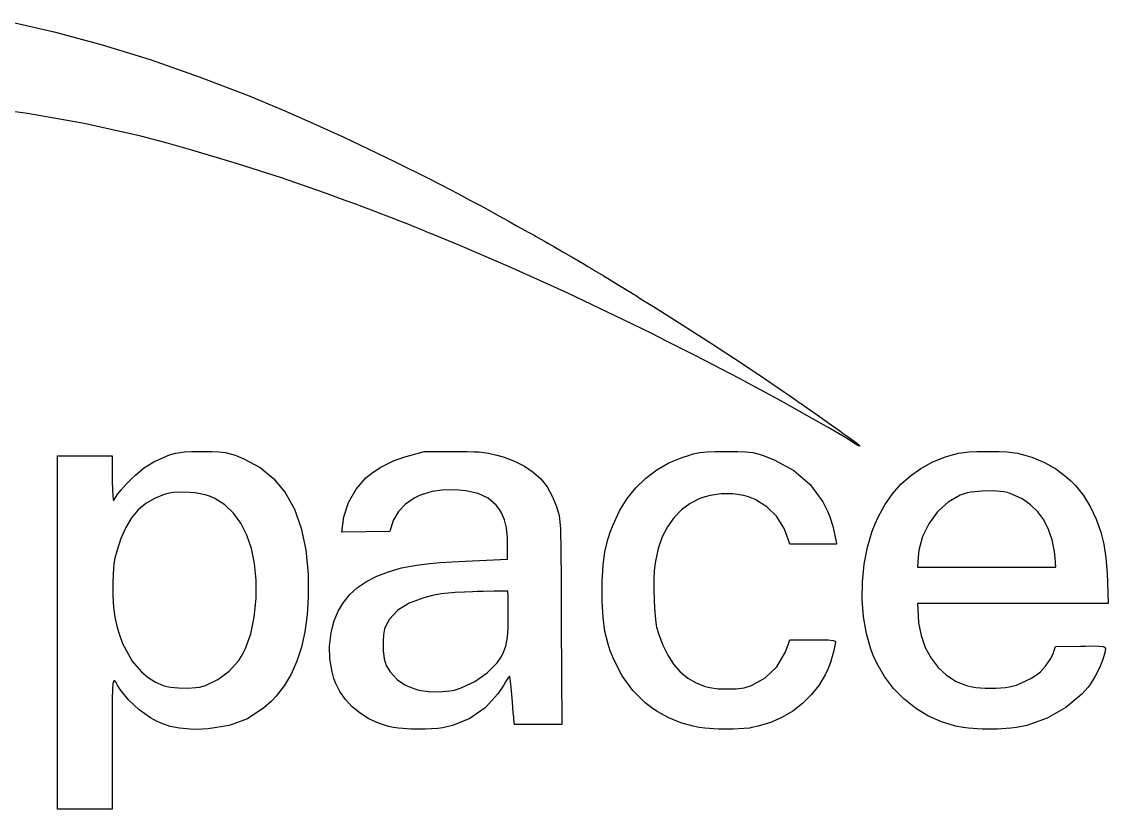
# Model space of a CAD drawing. Extents: x 33 to 1980, y 0 to 664.
# Drawn here: x 1083 to 1980, y 0 to 651 of the extents above; entities that cross this region are included whole.
import ezdxf

# ---------------------------------------------------------------- set-up
doc = ezdxf.new("R2010")
doc.units = 0

msp = doc.modelspace()

# ---------------------------------------------------------------- linework, layer by layer
for p, q in [((1074.019583, 650.564237), (1111.252595, 642.015057)), ((1111.252595, 642.015057), (1149.79185, 631.551383)), ((1149.79185, 631.551383), (1189.431916, 619.22899)), ((1189.431916, 619.22899), (1229.967365, 605.103655)), ((1229.967365, 605.103655), (1271.192765, 589.231154)), ((1271.192765, 589.231154), (1292, 580.657146)), ((1088.062222, 574.876162), (1042.212063, 580.89562)), ((1134.934414, 566.474468), (1088.062222, 574.876162)), ((1292, 580.657146), (1300.701891, 576.950381)), ((1300.701891, 576.950381), (1319.327076, 568.777175)), ((1181.61309, 555.90842), (1134.934414, 566.474468)), ((1319.327076, 568.777175), (1349.351069, 555.079459)), ((1204.5, 549.881852), (1181.61309, 555.90842)), ((1223.786353, 544.450975), (1204.5, 549.881852)), ((1349.351069, 555.079459), (1390.568912, 535.423342)), ((1261.46373, 533.223062), (1223.786353, 544.450975)), ((1297.956702, 521.503927), (1261.46373, 533.223062)), ((1390.568912, 535.423342), (1420.114667, 520.713218)), ((1333.276515, 509.28996), (1297.956702, 521.503927)), ((1420.114667, 520.713218), (1438.193295, 511.382974)), ((1438.193295, 511.382974), (1446.553587, 506.953062)), ((1350.5, 502.996285), (1333.276515, 509.28996)), ((1358.335911, 500.062487), (1350.5, 502.996285)), ((1446.553587, 506.953062), (1453.928241, 503.005775)), ((1453.928241, 503.005775), (1460.5, 499.48781)), ((1375.831405, 493.427538), (1358.335911, 500.062487)), ((1388.759294, 488.467586), (1375.831405, 493.427538)), ((1460.5, 499.48781), (1462.082861, 498.632465)), ((1462.082861, 498.632465), (1467.019287, 495.931019)), ((1467.019287, 495.931019), (1477.343359, 490.232827)), ((1396.433518, 485.496168), (1388.759294, 488.467586)), ((1402.82204, 482.996684), (1396.433518, 485.496168)), ((1477.343359, 490.232827), (1485, 485.982914)), ((1485, 485.982914), (1492.498828, 481.811249)), ((1407.4704, 481.143786), (1402.82204, 482.996684)), ((1409, 480.514386), (1407.4704, 481.143786)), ((1411.80625, 479.343615), (1409, 480.514386)), ((1419.265625, 476.265633), (1411.80625, 479.343615)), ((1423, 474.737529), (1419.265625, 476.265633)), ((1492.498828, 481.811249), (1502.096924, 476.47302)), ((1502.096924, 476.47302), (1506.318896, 474.125824)), ((1444.955237, 465.658415), (1423, 474.737529)), ((1506.318896, 474.125824), (1507.5, 473.469684)), ((1507.5, 473.469684), (1509.546289, 472.321479)), ((1509.546289, 472.321479), (1515.007617, 469.207123)), ((1515.007617, 469.207123), (1517.75, 467.624558)), ((1517.75, 467.624558), (1522.658101, 464.777923)), ((1489.189538, 446.602506), (1444.955237, 465.658415)), ((1522.658101, 464.777923), (1530.18679, 460.408858)), ((1530.18679, 460.408858), (1538.279533, 455.701767)), ((1538.279533, 455.701767), (1543.5, 452.656038)), ((1543.5, 452.656038), (1546.724609, 450.769918)), ((1546.724609, 450.769918), (1550.791748, 448.379908)), ((1534.117854, 426.230781), (1489.189538, 446.602506)), ((1550.791748, 448.379908), (1552.5354, 447.346788)), ((1552.5354, 447.346788), (1553, 447.067065)), ((1553, 447.067065), (1553.597266, 446.705151)), ((1553.597266, 446.705151), (1556.322266, 445.064055)), ((1556.322266, 445.064055), (1563.251562, 440.900848)), ((1563.251562, 440.900848), (1569, 437.451138)), ((1569, 437.451138), (1575.024609, 433.818547)), ((1575.024609, 433.818547), (1583.224365, 428.814042)), ((1580.054879, 404.400548), (1534.117854, 426.230781)), ((1583.224365, 428.814042), (1587.199658, 426.345002)), ((1587.199658, 426.345002), (1588.5, 425.517511)), ((1588.5, 425.517511), (1589.922803, 424.605541)), ((1589.922803, 424.605541), (1594.803955, 421.511595)), ((1594.803955, 421.511595), (1605.645703, 414.684515)), ((1605.645703, 414.684515), (1614, 409.444792)), ((1603.5, 392.8939), (1580.054879, 404.400548)), ((1614, 409.444792), (1626.200535, 401.750205)), ((1626.200535, 401.750205), (1651.995776, 385.182608)), ((1615.12854, 387.087729), (1603.5, 392.8939)), ((1639.181755, 374.850058), (1615.12854, 387.087729)), ((1651.995776, 385.182608), (1677.990405, 368.132277)), ((1675.7669, 355.733812), (1639.181755, 374.850058)), ((1677.990405, 368.132277), (1696.41927, 355.813495)), ((1710.582402, 336.991601), (1675.7669, 355.733812)), ((1696.41927, 355.813495), (1707.730298, 348.130431)), ((1707.730298, 348.130431), (1713, 344.508964)), ((1713, 344.508964), (1717.04375, 341.717771)), ((1717.04375, 341.717771), (1722.860352, 337.702892)), ((1731.489585, 325.418882), (1710.582402, 336.991601)), ((1722.860352, 337.702892), (1725.902148, 335.603324)), ((1725.902148, 335.603324), (1727, 334.845551)), ((1727, 334.845551), (1728.196357, 334.015068)), ((1728.196357, 334.015068), (1731.966815, 331.377664)), ((1749.630237, 315.083839), (1731.489585, 325.418882)), ((1731.966815, 331.377664), (1739.908599, 325.794157)), ((1739.908599, 325.794157), (1745.826318, 321.619759)), ((1745.826318, 321.619759), (1751.560476, 317.572086)), ((1760.943745, 308.402595), (1749.630237, 315.083839)), ((1751.560476, 317.572086), (1758.657834, 312.571545)), ((1758.657834, 312.571545), (1761.597269, 310.507854)), ((1767.209038, 304.558421), (1760.943745, 308.402595)), ((1761.597269, 310.507854), (1762.326318, 309.999987)), ((1762.326318, 309.999987), (1766.623477, 306.953786)), ((1766.623477, 306.953786), (1772.438028, 302.603927)), ((1769.921445, 302.839421), (1767.209038, 304.558421)), ((1771.425358, 301.879252), (1769.921445, 302.839421)), ((1773.49623, 300.613213), (1771.425358, 301.879252)), ((1772.438028, 302.603927), (1774.680682, 300.768481)), ((1774.836203, 300.073901), (1773.49623, 300.613213)), ((1774.680682, 300.768481), (1775, 300.406195)), ((1775, 300.406195), (1774.836203, 300.073901)), ((1113, 146), (1113, 292)), ((1113, 292), (1135.5, 292)), ((1135.5, 292), (1158, 292)), ((1158, 292), (1158.011006, 277.25)), ((1184.803702, 282.218514), (1192.471417, 287.003389)), ((1192.471417, 287.003389), (1200.894254, 290.958584)), ((1200.894254, 290.958584), (1205.5, 292.694417)), ((1205.5, 292.694417), (1210.381876, 294.266694)), ((1210.381876, 294.266694), (1217.84527, 295.315824)), ((1217.84527, 295.315824), (1223.627595, 295.460061)), ((1223.627595, 295.460061), (1228.864792, 295.480809)), ((1228.864792, 295.480809), (1232, 295.47927)), ((1232, 295.47927), (1235.171782, 295.473991)), ((1235.171782, 295.473991), (1240.456847, 295.442099)), ((1240.456847, 295.442099), (1246.289346, 295.27946)), ((1246.289346, 295.27946), (1251.698393, 294.676195)), ((1251.698393, 294.676195), (1256.557215, 293.3909)), ((1256.557215, 293.3909), (1259.515162, 292.410532)), ((1259.515162, 292.410532), (1266.872102, 289.580905)), ((1266.872102, 289.580905), (1280.143085, 282.351945)), ((1379.171879, 282.238611), (1390.279131, 287.750053)), ((1390.279131, 287.750053), (1398.844778, 290.796245)), ((1398.844778, 290.796245), (1403.640259, 292.207307)), ((1403.640259, 292.207307), (1415.5, 295.5)), ((1415.5, 295.5), (1440, 295.5)), ((1440, 295.5), (1444.205782, 295.498406)), ((1444.205782, 295.498406), (1451.203222, 295.474011)), ((1451.203222, 295.474011), (1456.632758, 295.395475)), ((1456.632758, 295.395475), (1460.875505, 295.231755)), ((1460.875505, 295.231755), (1468.791238, 294.246069)), ((1468.791238, 294.246069), (1475.5, 292.608576)), ((1475.5, 292.608576), (1480.679055, 291.127679)), ((1480.679055, 291.127679), (1490.136483, 287.670471)), ((1490.136483, 287.670471), (1498.442653, 283.506586)), ((1617.593396, 286.103878), (1628.620782, 290.700309)), ((1628.620782, 290.700309), (1634.5, 292.586125)), ((1634.5, 292.586125), (1637.764635, 293.51644)), ((1637.764635, 293.51644), (1643.177576, 294.738794)), ((1643.177576, 294.738794), (1649.216648, 295.310186)), ((1649.216648, 295.310186), (1655.683307, 295.455961)), ((1655.683307, 295.455961), (1661.511685, 295.474763)), ((1661.511685, 295.474763), (1665, 295.471904)), ((1665, 295.471904), (1668.581455, 295.465903)), ((1668.581455, 295.465903), (1674.507833, 295.435426)), ((1674.507833, 295.435426), (1680.953725, 295.274561)), ((1680.953725, 295.274561), (1686.800161, 294.652033)), ((1686.800161, 294.652033), (1692.038984, 293.293452)), ((1692.038984, 293.293452), (1695.294083, 292.246193)), ((1695.294083, 292.246193), (1704.544455, 288.781997)), ((1704.544455, 288.781997), (1720.778371, 279.905866)), ((1834.88236, 286.738743), (1845.085591, 290.882418)), ((1845.085591, 290.882418), (1850.5, 292.600147)), ((1850.5, 292.600147), (1856.546484, 294.226187)), ((1856.546484, 294.226187), (1865.24025, 295.315554)), ((1865.24025, 295.315554), (1871.708328, 295.47064)), ((1871.708328, 295.47064), (1877.523791, 295.497979)), ((1877.523791, 295.497979), (1881, 295.5)), ((1881, 295.5), (1884.476209, 295.497979)), ((1884.476209, 295.497979), (1890.291672, 295.47064)), ((1890.291672, 295.47064), (1896.75975, 295.315554)), ((1896.75975, 295.315554), (1905.453516, 294.226187)), ((1905.453516, 294.226187), (1911.5, 292.600147)), ((1911.5, 292.600147), (1917.285134, 290.776113)), ((1917.285134, 290.776113), (1927.710853, 286.542696)), ((1177.535407, 276.381993), (1184.803702, 282.218514)), ((1280.143085, 282.351945), (1291.496246, 273.019168)), ((1372.288476, 277.639113), (1379.171879, 282.238611)), ((1498.442653, 283.506586), (1505.657144, 278.580676)), ((1505.657144, 278.580676), (1511.839536, 272.837393)), ((1598.439556, 273.589146), (1607.535204, 280.402316)), ((1607.535204, 280.402316), (1617.593396, 286.103878)), ((1720.778371, 279.905866), (1734.08525, 268.349902)), ((1816.919995, 275.565752), (1825.499376, 281.638214)), ((1825.499376, 281.638214), (1834.88236, 286.738743)), ((1927.710853, 286.542696), (1936.924758, 281.351776)), ((1936.924758, 281.351776), (1945.303948, 274.990901)), ((1158.011006, 277.25), (1158.065332, 271.219902)), ((1158.065332, 271.219902), (1158.300436, 263.33136)), ((1165.458832, 263.818299), (1170.351429, 269.317753)), ((1170.351429, 269.317753), (1173.939884, 273)), ((1173.939884, 273), (1177.535407, 276.381993)), ((1291.496246, 273.019168), (1300.938829, 261.569525)), ((1359.435705, 264.368506), (1367.586249, 273.736587)), ((1367.586249, 273.736587), (1372.288476, 277.639113)), ((1511.839536, 272.837393), (1517.04941, 266.221389)), ((1590.299804, 265.657887), (1598.439556, 273.589146)), ((1809.127572, 268.506279), (1816.919995, 275.565752)), ((1945.303948, 274.990901), (1949.298368, 271.305341)), ((1949.298368, 271.305341), (1953.105413, 267.379431)), ((1158.300436, 263.33136), (1158.5287, 259.732933)), ((1162.300126, 259.660636), (1163.080805, 260.806249)), ((1163.080805, 260.806249), (1165.458832, 263.818299)), ((1205.145444, 261.018465), (1200.861461, 259.906369)), ((1208.778945, 261.613282), (1205.145444, 261.018465)), ((1217.340492, 261.971735), (1208.778945, 261.613282)), ((1226.487736, 261.305061), (1217.340492, 261.971735)), ((1234.852247, 259.712994), (1226.487736, 261.305061)), ((1300.938829, 261.569525), (1308.47808, 247.989965)), ((1353.24314, 253.422115), (1359.435705, 264.368506)), ((1414.948115, 260.394693), (1411.652677, 259.068501)), ((1422.140823, 262.393007), (1414.948115, 260.394693)), ((1430.207195, 263.52926), (1422.140823, 262.393007)), ((1439.232701, 263.815492), (1430.207195, 263.52926)), ((1444.131838, 263.643613), (1439.232701, 263.815492)), ((1450.073308, 263.11677), (1444.131838, 263.643613)), ((1460.252326, 260.896921), (1450.073308, 263.11677)), ((1468.444932, 256.985903), (1460.252326, 260.896921)), ((1517.04941, 266.221389), (1521.346345, 258.677315)), ((1583.109297, 256.602062), (1590.299804, 265.657887)), ((1660.792529, 260.464549), (1651.6259, 259.265387)), ((1670.476477, 260.44536), (1660.792529, 260.464549)), ((1679.462064, 259.21023), (1670.476477, 260.44536)), ((1734.08525, 268.349902), (1744.57957, 254.014688)), ((1795.837026, 251.365985), (1802.105464, 260.444716)), ((1802.105464, 260.444716), (1809.127572, 268.506279)), ((1863.931501, 261.388476), (1858.098446, 259.344231)), ((1867.0763, 262.066164), (1863.931501, 261.388476)), ((1875.788679, 262.879677), (1867.0763, 262.066164)), ((1885.644083, 262.954795), (1875.788679, 262.879677)), ((1894.137693, 262.272427), (1885.644083, 262.954795)), ((1897.091069, 261.64122), (1894.137693, 262.272427)), ((1901.361504, 260.155856), (1897.091069, 261.64122)), ((1909.207962, 256.390887), (1901.361504, 260.155856)), ((1953.105413, 267.379431), (1959.720176, 259.210433)), ((1158.5287, 259.732933), (1158.65635, 258.660636)), ((1158.65635, 258.660636), (1159.290688, 254.821273)), ((1159.290688, 254.821273), (1162.300126, 259.660636)), ((1185.850189, 252.639783), (1179.564067, 247.24929)), ((1192.93879, 256.846185), (1185.850189, 252.639783)), ((1200.861461, 259.906369), (1192.93879, 256.846185)), ((1238.313341, 258.601105), (1234.852247, 259.712994)), ((1242.834385, 256.596884), (1238.313341, 258.601105)), ((1251.090739, 251.364472), (1242.834385, 256.596884)), ((1258.270806, 244.556832), (1251.090739, 251.364472)), ((1349.351872, 241.504285), (1353.24314, 253.422115)), ((1400.094582, 251.984698), (1394.477882, 246.030181)), ((1407.366491, 256.936934), (1400.094582, 251.984698)), ((1411.652677, 259.068501), (1407.366491, 256.936934)), ((1474.993705, 251.220173), (1468.444932, 256.985903)), ((1477.758711, 247.590685), (1474.993705, 251.220173)), ((1521.346345, 258.677315), (1524.789921, 250.149824)), ((1576.861387, 246.41519), (1583.109297, 256.602062)), ((1635.174906, 252.513491), (1627.987626, 247.252791)), ((1643.253148, 256.610206), (1635.174906, 252.513491)), ((1647.61648, 258.208171), (1643.253148, 256.610206)), ((1651.6259, 259.265387), (1647.61648, 258.208171)), ((1683.313073, 258.137439), (1679.462064, 259.21023)), ((1688.785507, 255.924852), (1683.313073, 258.137439)), ((1698.481194, 249.973258), (1688.785507, 255.924852)), ((1744.57957, 254.014688), (1748.807795, 245.773795)), ((1790.305614, 241.255006), (1795.837026, 251.365985)), ((1848.079991, 253.634038), (1843.335725, 249.649553)), ((1858.098446, 259.344231), (1848.079991, 253.634038)), ((1916.113145, 251.58801), (1909.207962, 256.390887)), ((1922.058582, 245.772522), (1916.113145, 251.58801)), ((1959.720176, 259.210433), (1965.298455, 250.137148)), ((1179.564067, 247.24929), (1174.048834, 240.63683)), ((1264.340214, 236.242046), (1258.270806, 244.556832)), ((1308.47808, 247.989965), (1314.121244, 232.267439)), ((1394.477882, 246.030181), (1390.421902, 238.97321)), ((1479.475203, 244.821726), (1477.758711, 247.590685)), ((1482.037793, 239.078758), (1479.475203, 244.821726)), ((1524.789921, 250.149824), (1526.210318, 245.5)), ((1526.210318, 245.5), (1526.935249, 242.683608)), ((1526.935249, 242.683608), (1527.705754, 237.401033)), ((1571.549425, 235.090794), (1576.861387, 246.41519)), ((1627.987626, 247.252791), (1621.722985, 240.872576)), ((1706.407587, 242.0896), (1698.481194, 249.973258)), ((1748.807795, 245.773795), (1750.545227, 241.555686)), ((1839.112922, 245.358334), (1832.041842, 235.825816)), ((1843.335725, 249.649553), (1839.112922, 245.358334)), ((1927.025803, 238.969717), (1922.058582, 245.772522)), ((1965.298455, 250.137148), (1970.195394, 239.581924)), ((1174.048834, 240.63683), (1169.272901, 232.764529)), ((1269.264591, 226.488196), (1264.340214, 236.242046)), ((1347.719383, 228.956784), (1348.37651, 235.370727)), ((1348.37651, 235.370727), (1349.351872, 241.504285)), ((1388.949653, 235), (1387.22691, 229.5)), ((1390.421902, 238.97321), (1388.949653, 235)), ((1483.590509, 232.415932), (1482.037793, 239.078758)), ((1527.705754, 237.401033), (1528.050415, 231.65639)), ((1569.242347, 229), (1571.549425, 235.090794)), ((1616.412658, 233.417318), (1612.088323, 224.931488)), ((1621.722985, 240.872576), (1616.412658, 233.417318)), ((1712.440216, 232.397676), (1706.407587, 242.0896)), ((1750.545227, 241.555686), (1752.805382, 233.884487)), ((1752.805382, 233.884487), (1754.53091, 226.245642)), ((1785.388604, 229.658865), (1787.811091, 235.807712)), ((1787.811091, 235.807712), (1790.305614, 241.255006)), ((1832.041842, 235.825816), (1826.928029, 225.283326)), ((1930.996337, 231.204893), (1927.025803, 238.969717)), ((1970.195394, 239.581924), (1972.499343, 233.568067)), ((1972.499343, 233.568067), (1974.045567, 228.929308)), ((1169.272901, 232.764529), (1165.204678, 223.594512)), ((1273.009565, 215.363361), (1269.264591, 226.488196)), ((1314.121244, 232.267439), (1317.875566, 214.388895)), ((1367.473146, 229.228392), (1347.719383, 228.956784)), ((1387.22691, 229.5), (1367.473146, 229.228392)), ((1484.314133, 224.057495), (1483.590509, 232.415932)), ((1528.050415, 231.65639), (1528.240779, 225.44104)), ((1528.240779, 225.44104), (1528.342035, 220.145541)), ((1567.457407, 223.585175), (1569.242347, 229)), ((1612.088323, 224.931488), (1608.781655, 215.459556)), ((1714.707474, 226.9123), (1712.440216, 232.397676)), ((1717.5, 219.005196), (1714.707474, 226.9123)), ((1754.53091, 226.245642), (1755.574866, 221.25)), ((1781.475864, 216.481099), (1785.388604, 229.658865)), ((1826.928029, 225.283326), (1823.920962, 214.039027)), ((1933.951714, 222.503345), (1930.996337, 231.204893)), ((1974.045567, 228.929308), (1976.529344, 219.019047)), ((1165.204678, 223.594512), (1161.812575, 213.088906)), ((1275.540765, 202.935623), (1273.009565, 215.363361)), ((1484.42153, 219), (1484.314133, 224.057495)), ((1484.5, 206.5), (1484.42153, 219)), ((1528.342035, 220.145541), (1528.426994, 213.776735)), ((1564.82041, 213.057622), (1567.457407, 223.585175)), ((1608.781655, 215.459556), (1606.524331, 205.045995)), ((1736.769052, 219.002598), (1717.5, 219.005196)), ((1756.038104, 219), (1736.769052, 219.002598)), ((1755.574866, 221.25), (1756.038104, 219)), ((1778.809532, 202.441464), (1781.475864, 216.481099)), ((1935.873464, 212.890369), (1933.951714, 222.503345)), ((1976.529344, 219.019047), (1978.274918, 207.793358)), ((1160.360196, 207.32342), (1159.499369, 202.754413)), ((1161.812575, 213.088906), (1160.360196, 207.32342)), ((1317.875566, 214.388895), (1319.748292, 194.341284)), ((1455.5, 205.330938), (1484.5, 206.5)), ((1528.426994, 213.776735), (1528.499278, 206.204544)), ((1563.260151, 201.718442), (1564.82041, 213.057622)), ((1823.254171, 208.25), (1822.718086, 200)), ((1823.920962, 214.039027), (1823.254171, 208.25)), ((1936.440957, 207.75), (1935.873464, 212.890369)), ((1937.083401, 200), (1936.440957, 207.75)), ((1978.274918, 207.793358), (1979.37032, 194.686116)), ((1159.499369, 202.754413), (1158.767533, 194.457378)), ((1276.82382, 189.273063), (1275.540765, 202.935623)), ((1386.098738, 196.265353), (1391.300917, 197.869717)), ((1391.300917, 197.869717), (1397.017961, 199.369995)), ((1397.017961, 199.369995), (1409.400582, 201.764353)), ((1409.400582, 201.764353), (1420.328337, 203.123932)), ((1420.328337, 203.123932), (1428.780941, 203.867482)), ((1428.780941, 203.867482), (1438.407738, 204.508684)), ((1438.407738, 204.508684), (1449.41465, 205.071471)), ((1449.41465, 205.071471), (1455.5, 205.330938)), ((1528.499278, 206.204544), (1528.562508, 197.298885)), ((1562.576106, 188.110322), (1563.260151, 201.718442)), ((1605.799072, 199.5), (1605.572039, 196.892189)), ((1606.524331, 205.045995), (1605.799072, 199.5)), ((1777.393722, 187.913835), (1778.809532, 202.441464)), ((1822.718086, 200), (1879.900743, 200)), ((1879.900743, 200), (1937.083401, 200)), ((1158.767533, 194.457378), (1158.5849, 187.026394)), ((1276.986551, 182), (1276.82382, 189.273063)), ((1319.748292, 194.341284), (1319.981321, 183.5)), ((1368.018596, 188.169275), (1376.51574, 192.555568)), ((1376.51574, 192.555568), (1386.098738, 196.265353)), ((1528.562508, 197.298885), (1528.620306, 186.92968)), ((1605.27399, 190.82091), (1605.190264, 180.352287)), ((1605.572039, 196.892189), (1605.27399, 190.82091)), ((1979.37032, 194.686116), (1979.701717, 187.25)), ((1158.5849, 187.026394), (1158.567757, 182.5)), ((1158.567757, 182.5), (1158.611703, 176.399842)), ((1276.795318, 174.025494), (1276.986551, 182)), ((1319.981321, 183.5), (1319.865446, 175.561705)), ((1354.237269, 177.326698), (1360.596155, 183.096357)), ((1360.596155, 183.096357), (1368.018596, 188.169275)), ((1448.965062, 179.478865), (1441.088067, 179.097989)), ((1455.55203, 179.700837), (1448.965062, 179.478865)), ((1459.335588, 179.810133), (1455.55203, 179.700837)), ((1464.332992, 179.940208), (1459.335588, 179.810133)), ((1473.26749, 180.12374), (1464.332992, 179.940208)), ((1480.097812, 180.197643), (1473.26749, 180.12374)), ((1483.995443, 180.152953), (1480.097812, 180.197643)), ((1484.585588, 180.083333), (1483.995443, 180.152953)), ((1484.668592, 179.61014), (1484.585588, 180.083333)), ((1484.814839, 176.58016), (1484.668592, 179.61014)), ((1528.620306, 186.92968), (1528.676294, 174.966849)), ((1562.5, 180), (1562.576106, 188.110322)), ((1562.575704, 171.904169), (1562.5, 180)), ((1605.190264, 180.352287), (1605.682126, 166.02911)), ((1777.232551, 173.272086), (1777.393722, 187.913835)), ((1979.701717, 187.25), (1980.289915, 170)), ((1158.611703, 176.399842), (1159.034017, 166.731718)), ((1275.300675, 158.774568), (1276.795318, 174.025494)), ((1319.865446, 175.561705), (1318.938415, 160.56523)), ((1344.665563, 163.656691), (1348.930789, 170.850181)), ((1348.930789, 170.850181), (1354.237269, 177.326698)), ((1415.259964, 174.779483), (1403.095517, 170.302509)), ((1422.511528, 176.557908), (1415.259964, 174.779483)), ((1429.596874, 177.903222), (1422.511528, 176.557908)), ((1441.088067, 179.097989), (1429.596874, 177.903222)), ((1484.92373, 171.305257), (1484.814839, 176.58016)), ((1484.982057, 164.425277), (1484.92373, 171.305257)), ((1528.676294, 174.966849), (1528.734093, 161.28031)), ((1563.256724, 158.317776), (1562.575704, 171.904169)), ((1778.330134, 158.890092), (1777.232551, 173.272086)), ((1159.034017, 166.731718), (1160.145337, 158.67806)), ((1341.430444, 155.736111), (1344.665563, 163.656691)), ((1393.788494, 164.434255), (1387.025915, 156.977379)), ((1403.095517, 170.302509), (1393.788494, 164.434255)), ((1484.988131, 160.583333), (1484.982057, 164.425277)), ((1605.682126, 166.02911), (1606.44135, 156.826998)), ((1901.501344, 170), (1822.712774, 170)), ((1822.712774, 170), (1823.239855, 159.672619)), ((1980.289915, 170), (1901.501344, 170)), ((1160.145337, 158.67806), (1162.237395, 150.124721)), ((1272.415646, 144.899386), (1275.300675, 158.774568)), ((1318.938415, 160.56523), (1317.074924, 146.713096)), ((1340.19569, 151.5), (1341.430444, 155.736111)), ((1384.500985, 152.59154), (1382.981833, 149.174824)), ((1387.025915, 156.977379), (1384.500985, 152.59154)), ((1484.865855, 150.109418), (1484.974599, 156.746441)), ((1484.974599, 156.746441), (1484.988131, 160.583333)), ((1528.734093, 161.28031), (1528.764803, 153.75)), ((1528.764803, 153.75), (1529.104878, 70)), ((1564.811421, 146.983761), (1563.256724, 158.317776)), ((1606.44135, 156.826998), (1607.106672, 152.20316)), ((1780.690586, 145.141727), (1778.330134, 158.890092)), ((1823.239855, 159.672619), (1823.720098, 154.136178)), ((1823.720098, 154.136178), (1825.799576, 143.555671)), ((1113, 0), (1113, 146)), ((1162.237395, 150.124721), (1163.742365, 145)), ((1163.742365, 145), (1166.683489, 136.835301)), ((1268.251257, 132.933902), (1272.415646, 144.899386)), ((1317.074924, 146.713096), (1314.263672, 133.970328)), ((1337.513235, 134.847908), (1338.902905, 145.781662)), ((1338.902905, 145.781662), (1340.19569, 151.5)), ((1381.900602, 144.12888), (1381.693349, 139.115947)), ((1382.981833, 149.174824), (1381.900602, 144.12888)), ((1484.420991, 142.302395), (1484.865855, 150.109418)), ((1567.440831, 136.436548), (1564.811421, 146.983761)), ((1607.106672, 152.20316), (1607.481746, 150.5)), ((1607.481746, 150.5), (1608.976597, 145.287836)), ((1608.976597, 145.287836), (1612.479917, 135.686769)), ((1784.318023, 132.400865), (1780.690586, 145.141727)), ((1825.799576, 143.555671), (1829.27114, 133.762897)), ((1166.683489, 136.835301), (1174.66038, 122.432852)), ((1337.724986, 124.239551), (1337.513235, 134.847908)), ((1381.693349, 139.115947), (1381.670569, 135.677204)), ((1381.670569, 135.677204), (1381.734495, 131.205235)), ((1480.596109, 128.452314), (1483.084791, 134.662101)), ((1483.084791, 134.662101), (1484.420991, 142.302395)), ((1569.221376, 131), (1567.440831, 136.436548)), ((1612.479917, 135.686769), (1616.662677, 127.189495)), ((1713.660437, 129.378534), (1716.071278, 135.843569)), ((1716.071278, 135.843569), (1717.316575, 140)), ((1717.316575, 140), (1736.158288, 140)), ((1736.158288, 140), (1738.957155, 139.997022)), ((1738.957155, 139.997022), (1743.727071, 139.970044)), ((1743.727071, 139.970044), (1749.019299, 139.861271)), ((1749.019299, 139.861271), (1753.17799, 139.544624)), ((1753.17799, 139.544624), (1754.834337, 138.970232)), ((1754.849537, 136.692646), (1753.785922, 131.226471)), ((1754.834337, 138.970232), (1755, 138.565376)), ((1755, 138.565376), (1754.849537, 136.692646)), ((1936.625789, 134.5), (1957.312894, 134.770288)), ((1957.312894, 134.770288), (1961.418525, 134.829642)), ((1961.418525, 134.829642), (1968.01075, 134.914662)), ((1968.01075, 134.914662), (1972.679827, 134.853836)), ((1972.679827, 134.853836), (1975.708442, 134.526051)), ((1262.612761, 122.96282), (1265.723996, 127.834158)), ((1265.723996, 127.834158), (1268.251257, 132.933902)), ((1314.263672, 133.970328), (1310.493358, 122.301951)), ((1381.734495, 131.205235), (1382.450099, 124.150869)), ((1478.816197, 125.292675), (1480.596109, 128.452314)), ((1572.024386, 123.840157), (1569.221376, 131)), ((1616.662677, 127.189495), (1621.518418, 119.803344)), ((1706.574699, 117.775264), (1713.660437, 129.378534)), ((1753.785922, 131.226471), (1750.984229, 121.338129)), ((1786.608146, 126.525083), (1784.318023, 132.400865)), ((1789.332826, 120.676993), (1786.608146, 126.525083)), ((1829.27114, 133.762897), (1834.014902, 124.915334)), ((1932.215877, 123.604928), (1934.972564, 128.863832)), ((1934.972564, 128.863832), (1935.753639, 131.131665)), ((1935.753639, 131.131665), (1936.625789, 134.5)), ((1976.61595, 126.5), (1975.703245, 123.614933)), ((1975.708442, 134.526051), (1977.379278, 133.81019)), ((1977.471201, 129.527898), (1976.61595, 126.5)), ((1977.379278, 133.81019), (1977.975019, 132.585141)), ((1977.975019, 132.585141), (1977.471201, 129.527898)), ((1174.66038, 122.432852), (1182.188958, 113.632325)), ((1254.75942, 114.156957), (1262.612761, 122.96282)), ((1310.493358, 122.301951), (1305.752681, 111.672991)), ((1339.546427, 113.542393), (1337.724986, 124.239551)), ((1382.450099, 124.150869), (1384.26693, 118.655391)), ((1384.26693, 118.655391), (1387.566061, 113.566155)), ((1467.596939, 112.745365), (1475.7975, 120.98897)), ((1475.7975, 120.98897), (1478.816197, 125.292675)), ((1579.111962, 110.314086), (1572.024386, 123.840157)), ((1621.518418, 119.803344), (1627.040682, 113.535647)), ((1697.040011, 108.495611), (1706.574699, 117.775264)), ((1750.984229, 121.338129), (1748.857049, 115.651957)), ((1795.673987, 109.737231), (1789.332826, 120.676993)), ((1834.014902, 124.915334), (1839.910976, 117.170462)), ((1839.910976, 117.170462), (1846.839475, 110.68576)), ((1924.236704, 113.502732), (1928.417033, 118.169459)), ((1928.417033, 118.169459), (1932.215877, 123.604928)), ((1972.961917, 116.980366), (1969.409983, 110.000161)), ((1975.703245, 123.614933), (1972.961917, 116.980366)), ((1182.188958, 113.632325), (1187.807538, 108.868423)), ((1187.807538, 108.868423), (1193.820732, 105.080414)), ((1245.374565, 107.084713), (1254.75942, 114.156957)), ((1305.752681, 111.672991), (1300.030339, 102.048472)), ((1341.063365, 108.031077), (1339.546427, 113.542393)), ((1342.365723, 104.36157), (1341.063365, 108.031077)), ((1387.566061, 113.566155), (1389.890573, 110.813675)), ((1389.890573, 110.813675), (1393.606191, 107.052742)), ((1457.378275, 105.593051), (1467.596939, 112.745365)), ((1484.993095, 108.653466), (1482.794466, 105.297992)), ((1485.886178, 109.810613), (1484.993095, 108.653466)), ((1486.098187, 109.971407), (1485.886178, 109.810613)), ((1486.242694, 109.665896), (1486.098187, 109.971407)), ((1486.636455, 107.373718), (1486.242694, 109.665896)), ((1587.893044, 98.233978), (1579.111962, 110.314086)), ((1627.040682, 113.535647), (1633.223008, 108.393735)), ((1633.223008, 108.393735), (1640.058938, 104.38494)), ((1685.740126, 102.205038), (1697.040011, 108.495611)), ((1746.661261, 111.05167), (1741.419635, 102.361392)), ((1748.857049, 115.651957), (1746.661261, 111.05167)), ((1803.134438, 99.861762), (1795.673987, 109.737231)), ((1846.839475, 110.68576), (1854.680512, 105.618707)), ((1904.490901, 102.658115), (1916.875829, 108.236626)), ((1916.875829, 108.236626), (1922.209943, 111.753054)), ((1922.209943, 111.753054), (1924.236704, 113.502732)), ((1969.409983, 110.000161), (1965.540185, 103.642646)), ((1158.36248, 99.205002), (1158.141186, 91.176935)), ((1158.740959, 104.031085), (1158.36248, 99.205002)), ((1159.318625, 106.190764), (1158.740959, 104.031085)), ((1160.137482, 106.21962), (1159.318625, 106.190764)), ((1161.239531, 104.653236), (1160.137482, 106.21962)), ((1161.909878, 103.439197), (1161.239531, 104.653236)), ((1164.578838, 99.05375), (1161.909878, 103.439197)), ((1171.600425, 90.335053), (1164.578838, 99.05375)), ((1193.820732, 105.080414), (1200.155676, 102.348359)), ((1200.155676, 102.348359), (1203.421034, 101.403331)), ((1203.421034, 101.403331), (1206.084471, 100.892048)), ((1206.084471, 100.892048), (1212.750454, 100.25283)), ((1212.750454, 100.25283), (1220.185721, 100.140143)), ((1220.185721, 100.140143), (1227.170835, 100.572471)), ((1227.170835, 100.572471), (1230.11351, 100.99879)), ((1230.11351, 100.99879), (1235.229769, 102.327531)), ((1235.229769, 102.327531), (1245.374565, 107.084713)), ((1300.030339, 102.048472), (1293.315033, 93.39342)), ((1345.890397, 97.307451), (1342.365723, 104.36157)), ((1393.606191, 107.052742), (1399.639017, 102.862272)), ((1399.639017, 102.862272), (1404.736628, 100.54591)), ((1404.736628, 100.54591), (1407.806014, 99.404914)), ((1407.806014, 99.404914), (1411.154594, 98.446379)), ((1440.539901, 98.50208), (1446.180852, 100.259493)), ((1446.180852, 100.259493), (1457.378275, 105.593051)), ((1481, 102.346057), (1476.452489, 95.443226)), ((1482.794466, 105.297992), (1481, 102.346057)), ((1487.120911, 103.256208), (1486.636455, 107.373718)), ((1487.637297, 97.81282), (1487.120911, 103.256208)), ((1640.058938, 104.38494), (1647.542012, 101.516592)), ((1647.542012, 101.516592), (1651.52421, 100.512376)), ((1651.52421, 100.512376), (1658.399007, 99.479324)), ((1658.399007, 99.479324), (1673.02372, 99.414952)), ((1673.02372, 99.414952), (1679.641906, 100.388614)), ((1679.641906, 100.388614), (1685.740126, 102.205038)), ((1741.419635, 102.361392), (1735.127653, 94.415401)), ((1811.630443, 91.117469), (1803.134438, 99.861762)), ((1854.680512, 105.618707), (1863.314199, 102.126782)), ((1863.314199, 102.126782), (1867.890823, 101.020705)), ((1867.890823, 101.020705), (1870.932355, 100.582537)), ((1870.932355, 100.582537), (1878.734946, 100.091897)), ((1878.734946, 100.091897), (1887.440257, 100.112265)), ((1887.440257, 100.112265), (1895.380313, 100.639739)), ((1895.380313, 100.639739), (1898.542126, 101.09242)), ((1898.542126, 101.09242), (1904.490901, 102.658115)), ((1963.640069, 101), (1958.38758, 94.989)), ((1965.540185, 103.642646), (1963.640069, 101)), ((1158.141186, 91.176935), (1158.053102, 82.732396)), ((1180.24584, 82.265634), (1171.600425, 90.335053)), ((1293.315033, 93.39342), (1289.581485, 89.418515)), ((1350.535512, 90.720352), (1345.890397, 97.307451)), ((1356.173661, 84.704867), (1350.535512, 90.720352)), ((1411.154594, 98.446379), (1419.239078, 97.233482)), ((1419.239078, 97.233482), (1428.172884, 96.987078)), ((1428.172884, 96.987078), (1436.755477, 97.74028)), ((1436.755477, 97.74028), (1440.539901, 98.50208)), ((1476.452489, 95.443226), (1465.893282, 83.806243)), ((1487.889099, 94.75), (1487.637297, 97.81282)), ((1488.395841, 88.453906), (1487.889099, 94.75)), ((1598.029351, 88.065209), (1587.893044, 98.233978)), ((1735.127653, 94.415401), (1727.884962, 87.290368)), ((1821.078268, 83.571234), (1811.630443, 91.117469)), ((1958.38758, 94.989), (1945.382466, 84.141865)), ((1158.053102, 82.732396), (1158.021624, 75.823135)), ((1189.769809, 75.541115), (1180.24584, 82.265634)), ((1283.320325, 83.71168), (1269.857798, 74.812626)), ((1289.581485, 89.418515), (1283.320325, 83.71168)), ((1362.677437, 79.365591), (1356.173661, 84.704867)), ((1465.893282, 83.806243), (1453.391546, 75.067628)), ((1489.121742, 80.014648), (1488.395841, 88.453906)), ((1603.5, 83.843006), (1598.029351, 88.065209)), ((1608.018362, 80.866543), (1603.5, 83.843006)), ((1617.544727, 75.648314), (1608.018362, 80.866543)), ((1719.791212, 81.062962), (1710.94605, 75.809854)), ((1727.884962, 87.290368), (1719.791212, 81.062962)), ((1831.394176, 77.289938), (1821.078268, 83.571234)), ((1945.382466, 84.141865), (1929.952884, 75.377571)), ((1158.021624, 75.823135), (1158.005816, 67.812114)), ((1194.628354, 72.900575), (1189.769809, 75.541115)), ((1198.448506, 71.159098), (1194.628354, 72.900575)), ((1269.857798, 74.812626), (1254.6821, 69.093191)), ((1369.919435, 74.80712), (1362.677437, 79.365591)), ((1377.772246, 71.134046), (1369.919435, 74.80712)), ((1453.391546, 75.067628), (1438.958945, 69.235532)), ((1489.499335, 76.01543), (1489.121742, 80.014648)), ((1489.63475, 74.75), (1489.499335, 76.01543)), ((1490.187676, 70), (1489.63475, 74.75)), ((1627.509478, 71.498988), (1617.544727, 75.648314)), ((1710.94605, 75.809854), (1701.449126, 71.607716)), ((1842.494431, 72.340463), (1831.394176, 77.289938)), ((1854.295298, 68.789692), (1842.494431, 72.340463)), ((1929.952884, 75.377571), (1913.18969, 69.315745)), ((1158.005816, 67.812114), (1158.000427, 58.632385)), ((1205.942308, 68.514228), (1198.448506, 71.159098)), ((1213.76617, 66.876844), (1205.942308, 68.514228)), ((1222.550572, 66.114999), (1213.76617, 66.876844)), ((1227.5, 66.02117), (1222.550572, 66.114999)), ((1237.241753, 66.345533), (1227.5, 66.02117)), ((1254.6821, 69.093191), (1237.241753, 66.345533)), ((1386.108465, 68.450965), (1377.772246, 71.134046)), ((1390.418038, 67.513357), (1386.108465, 68.450965)), ((1394.476089, 66.946191), (1390.418038, 67.513357)), ((1404.921329, 66.283501), (1394.476089, 66.946191)), ((1416.529393, 66.254518), (1404.921329, 66.283501)), ((1426.969049, 66.865062), (1416.529393, 66.254518)), ((1431.022214, 67.411976), (1426.969049, 66.865062)), ((1438.958945, 69.235532), (1431.022214, 67.411976)), ((1509.646277, 70), (1490.187676, 70)), ((1529.104878, 70), (1509.646277, 70)), ((1637.655253, 68.525729), (1627.509478, 71.498988)), ((1642.715599, 67.513615), (1637.655253, 68.525729)), ((1647.169292, 66.939607), (1642.715599, 67.513615)), ((1658.502955, 66.273428), (1647.169292, 66.939607)), ((1670.958694, 66.253141), (1658.502955, 66.273428)), ((1679.511565, 66.664277), (1670.958694, 66.253141)), ((1684.243527, 67.142359), (1679.511565, 66.664277)), ((1686.199667, 67.442792), (1684.243527, 67.142359)), ((1691.400089, 68.533217), (1686.199667, 67.442792)), ((1701.449126, 71.607716), (1691.400089, 68.533217)), ((1860.432294, 67.559721), (1854.295298, 68.789692)), ((1865.031802, 66.951394), (1860.432294, 67.559721)), ((1876.306241, 66.246931), (1865.031802, 66.951394)), ((1888.640754, 66.228009), (1876.306241, 66.246931)), ((1899.986754, 66.897771), (1888.640754, 66.228009)), ((1904.64888, 67.49189), (1899.986754, 66.897771)), ((1913.18969, 69.315745), (1904.64888, 67.49189)), ((1158.000427, 58.632385), (1158, 53.583333)), ((1158, 53.583333), (1158, 0)), ((1135.5, 0), (1113, 0)), ((1158, 0), (1135.5, 0))]:
    msp.add_line(p, q)

doc.saveas('drawing.dxf')
